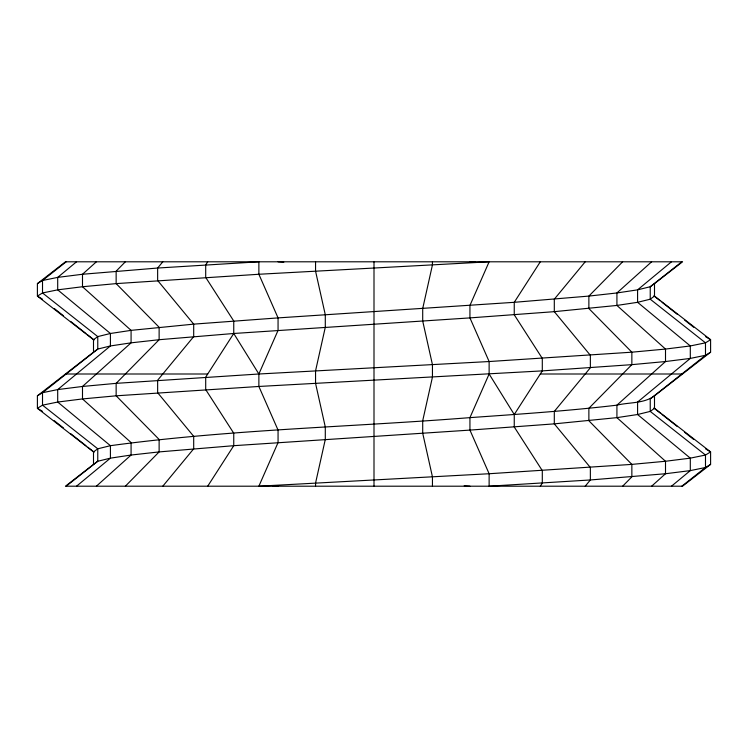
<?xml version="1.0" encoding="UTF-8"?>
<svg xmlns="http://www.w3.org/2000/svg" width="748" height="748" viewBox="0 0 748 748"><rect width="100%" height="100%" fill="white"/><g stroke="black" fill="none" stroke-linecap="round" stroke-linejoin="round"><path stroke-width="1.12" d="M705.486 448.8L710.6 451.914L705.486 455.036L690.301 458.15L665.505 461.264L631.854 464.386L489.127 473.736L258.873 486.2L278.06 442.564L278.06 430.1L258.873 386.464L258.873 374L278.06 330.364L278.06 317.9L258.873 274.264L258.873 261.8L157.641 268.036L82.495 274.264L57.699 277.386L42.514 280.5L37.4 283.614L37.4 296.086L93.5 339.714L93.5 352.186L37.4 395.814L37.4 408.286L93.5 451.914L93.5 464.386L65.45 486.2L682.55 486.2L710.6 464.386L710.6 451.914L654.5 408.286L654.5 395.814L710.6 352.186L710.6 339.714L654.5 296.086L654.5 283.614L682.55 261.8L65.45 261.8L37.4 283.614M42.514 299.2L37.4 296.086L42.514 292.964L57.699 289.85L82.495 286.736L116.146 283.614L258.873 274.264L489.127 261.8L469.94 305.436L469.94 317.9L489.127 361.536L489.127 374L469.94 417.636L469.94 430.1L489.127 473.736L489.127 486.2L590.359 479.964L665.505 473.736L690.301 470.614L705.486 467.5L710.6 464.386M207.701 261.8L205.7 264.914L205.7 277.386L233.75 321.014L233.75 333.486L258.873 374L489.127 361.536L631.854 352.186L665.505 349.064L690.301 345.95L705.486 342.836L710.6 339.714L705.486 336.6M654.5 296.086L650.236 299.2L637.586 302.314L616.922 305.436L554.305 311.664L469.94 317.9L233.75 333.486L205.7 377.114L205.7 389.586L233.75 433.214L233.75 445.686L207.701 486.2M540.299 261.8L514.25 302.314L514.25 314.786L542.3 358.414L542.3 370.886L514.25 414.514L514.25 426.986L542.3 470.614L542.3 483.086L540.299 486.2M162.793 261.8L157.641 268.036L157.641 280.5L193.695 324.136L193.695 336.6L157.641 380.236L157.641 392.7L193.695 436.336L193.695 448.8L162.793 486.2M585.207 261.8L554.305 299.2L554.305 311.664L590.359 355.3L590.359 367.764L554.305 411.4L554.305 423.864L590.359 467.5L590.359 479.964L585.207 486.2M125.355 261.8L116.146 271.15L116.146 283.614L159.128 327.25L159.128 339.714L116.146 383.35L82.495 386.464L57.699 389.586L42.514 392.7L37.4 395.814M125.355 486.2L159.128 451.914L233.75 445.686L469.94 430.1L554.305 423.864L616.922 417.636L637.586 414.514L650.236 411.4L654.5 408.286M622.645 261.8L588.872 296.086L514.25 302.314L278.06 317.9L193.695 324.136L131.078 330.364L110.414 333.486L97.764 336.6L93.5 339.714M622.645 486.2L631.854 476.85L631.854 464.386L588.872 420.75L588.872 408.286L631.854 364.65L665.505 361.536L690.301 358.414L705.486 355.3L710.6 352.186M96.38 261.8L82.495 274.264L82.495 286.736L131.078 330.364L131.078 342.836L82.495 386.464L82.495 398.936L131.078 442.564L131.078 455.036L96.38 486.2M651.62 261.8L616.922 292.964L588.872 296.086L588.872 308.55L631.854 352.186L631.854 364.65L542.3 370.886L258.873 386.464L116.146 395.814L82.495 398.936L57.699 402.05L42.514 405.164L37.4 408.286L42.514 411.4M651.62 486.2L665.505 473.736L665.505 461.264L616.922 417.636L616.922 405.164L665.505 361.536L665.505 349.064L616.922 305.436L616.922 292.964L637.586 289.85L650.236 286.736L654.5 283.614M76.53 261.8L57.699 277.386L57.699 289.85L110.414 333.486L110.414 345.95L57.699 389.586L57.699 402.05L110.414 445.686C229.58 429.502 350.148 427.099 469.94 417.636C518.981 414.158 568.078 410.951 616.922 405.164C629.236 402.134 643.963 403.752 654.5 395.814M76.53 486.2L110.414 458.15L131.078 455.036L159.128 451.914L159.128 439.45L116.146 395.814L116.146 383.35L258.873 374M671.47 261.8L637.586 289.85L637.586 302.314L690.301 345.95L690.301 358.414L637.586 402.05L637.586 414.514L690.301 458.15L690.301 470.614L671.47 486.2M66.189 261.8L42.514 280.5L42.514 292.964L97.764 336.6L97.764 349.064L42.514 392.7L42.514 405.164L97.764 448.8L97.764 461.264L66.189 486.2M681.811 261.8L650.236 286.736L650.236 299.2L705.486 342.836L705.486 355.3L650.236 398.936L650.236 411.4L705.486 455.036L705.486 467.5L681.811 486.2M93.5 352.186L97.764 349.064L110.414 345.95L131.078 342.836L159.128 339.714L233.75 333.486M93.5 451.914L97.764 448.8L110.414 445.686L110.414 458.15L97.764 461.264L93.5 464.386M65.45 374L207.701 374M540.299 374L682.55 374M278.06 261.8L283.819 262.183M464.181 485.817L469.94 486.2M469.94 261.8L475.616 262.202M272.384 485.798L278.06 486.2M653.864 295.825L660.204 300.836M662.008 302.267L677.408 314.422M684.654 320.144L693.714 327.297M653.864 408.025L660.204 413.036M662.008 414.467L677.408 426.622M684.654 432.344L693.714 439.497M54.286 308.503L63.346 315.656M70.593 321.378L85.992 333.533M87.797 334.964L94.136 339.975M54.286 420.703L63.346 427.856M70.593 433.578L85.992 445.733M87.797 447.164L94.136 452.175M489.127 374L514.25 414.514M432.447 261.8L432.447 264.914L422.704 308.55L422.704 321.014L432.447 364.65L432.447 377.114L422.704 420.75L422.704 433.214L432.447 476.85L432.447 486.2M374 261.8L374 486.2M315.553 261.8L315.553 271.15L325.296 314.786L325.296 327.25L315.553 370.886L315.553 383.35L325.296 426.986L325.296 439.45L315.553 483.086L315.553 486.2"/></g></svg>
